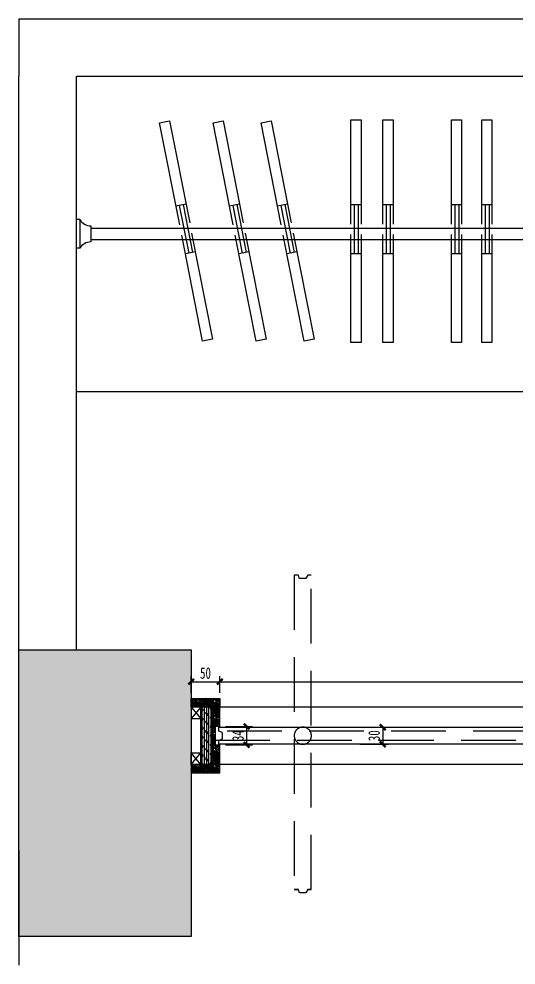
# Model space of a CAD drawing. Header units: millimetres. Extents: x 3111864 to 3154170, y -3068724 to -3044687.
# Drawn here: x 3122239 to 3123105, y -3064227 to -3062577 of the extents above; entities that cross this region are included whole.
import ezdxf

# ---------------------------------------------------------------- set-up
doc = ezdxf.new("R2010")
doc.units = ezdxf.units.MM
doc.header["$LTSCALE"] = 500
doc.header["$MEASUREMENT"] = 0
doc.header["$PDMODE"] = 2
doc.linetypes.add('DASHED', pattern=[19.049999999999997, 12.7, -6.35])
doc.layers.get('0').update_dxf_attribs({"linetype": 'CONTINUOUS'})
doc.layers.get('DEFPOINTS').update_dxf_attribs({"linetype": 'CONTINUOUS'})
for name, color, linetype in [('0-bh(填充)', 251, 'CONTINUOUS'), ('A-土建墙（含管井、立管）', 6, 'CONTINUOUS'), ('A-土建柱', 6, 'CONTINUOUS'), ('A-土建柱填充', 251, 'CONTINUOUS'), ('IDT-DIM-10', 50, 'CONTINUOUS'), ('P-固定家具（落地、到顶）', 142, 'CONTINUOUS'), ('P-活动家具', 146, 'CONTINUOUS'), ('P-门', 2, 'CONTINUOUS'), ('P-门套', 3, 'CONTINUOUS'), ('W-尺寸', 5, 'CONTINUOUS')]:
    doc.layers.add(name, color=color, linetype=linetype)
doc.styles.add('DIM', font='SimSun.ttf', dxfattribs={"width": 0.7})
doc.dimstyles.new('10', dxfattribs={"dimscale": 10, "dimtxt": 2, "dimasz": 1, "dimexe": 1, "dimexo": 1, "dimgap": 0.5, "dimtad": 1, "dimdec": 0, "dimzin": 0, "dimdsep": 46, "dimtxsty": 'DIM', "dimblk": 'ARCHTICK', "dimcen": 0, "dimclrd": 5, "dimclre": 5, "dimclrt": 35, "dimadec": 0, "dimazin": 0, "dimtfac": 0.5, "dimtdec": 0, "dimtix": 1, "dimtmove": 2, "dimatfit": 2, "dimldrblk": 'A', "dimfxl": 0, "dimtolj": 1, "dimtzin": 0, "dimlwd": -1, "dimlwe": -1, "dimarcsym": 0})

# ---------------------------------------------------------------- blocks, each defined once
blk = doc.blocks.new('DSFGGDF')
at = {"color": 251, "ltscale": 0.5}
for p, q in [((-575.1394279743944, -214818.4168067716, 1.14829424595e-05), (-557.4075090508377, -214818.4168067716, 1.14829424595e-05)), ((-570.3303595516298, -214818.4168067716, 1.14829424595e-05), (-570.3303595516298, -214903.5741380297, 1.14829424595e-05)), ((-563.3228702317392, -214818.4168067716, 1.14829424595e-05), (-563.3228702317392, -214903.5741380297, 1.14829424595e-05)), ((-575.1394279743944, -214903.5741380297, 1.14829424595e-05), (-557.4075090508377, -214903.5741380297, 1.14829424595e-05))]:
    blk.add_line(p, q, dxfattribs=at)
at = {"color": 251, "ltscale": 0.5, "elevation": 1.14829424595e-05}
for points in [[(-557.4075090508377, -214851.9954724006), (-557.4075090508377, -214670.301663249), (-575.1394279706691, -214670.301663249), (-575.1394279706691, -214851.9954724006)], [(-575.1394279706691, -214869.9954724006), (-575.1394279706691, -215058.4318384967), (-557.4075090508377, -215058.4318384967), (-557.4075090508377, -214869.9954724006)]]:
    blk.add_lwpolyline(points, dxfattribs=at)
blk = doc.blocks.new('A$C7E683432')
at = {"layer": 'IDT-DIM-10', "lineweight": -2, "ltscale": 0.3, "elevation": 2.820511318798395e-09}
for points in [[(29.65451626805589, 547.7948424588103), (23.29684941947926, 547.7948424587521), (20.96611744165421, 552.431102416027, 0.3686040511280223), (19.48484646494035, 553.6948053708329), (10.16955647524446, 553.6948053706874, 0.3686040511280169), (8.688285498530604, 552.4311024158233), (7.082648293377133, 547.7948424585193), (-0.0001133277546614408, 547.7948424584611)], [(29.65451626805589, -1.999969011740177), (23.29684941947926, -1.999969011798385), (20.96611744165421, 2.636290945476503, 0.3686040511280223), (19.48484646494035, 3.899993900282425), (10.16955647524446, 3.899993900136906, 0.3686040511280169), (8.688285498530604, 2.636290945272776), (7.082648293377133, -1.999969012031215), (-0.0001133277546614408, -1.999969012089423)]]:
    blk.add_lwpolyline(points, format="xyb", dxfattribs=at)
at = {"layer": 'P-门', "elevation": 2.820511318798395e-09}
for points in [[(7.082648293348029, -1.999969012089423), (-0.0001133277546614408, -1.999969012089423), (-0.0001133277546614408, 547.7948424584611), (7.082648293348029, 547.7948424584611)], [(23.29684941962478, 547.7948424584611), (29.65451626805589, 547.7948424584611), (29.65451626805589, -1.999969012089423), (23.29684941962478, -1.999969012089423)]]:
    blk.add_lwpolyline(points, dxfattribs=at)
blk = doc.blocks.new('A$C57910409')
at = {"layer": 'P-门', "color": 251, "linetype": 'DASHED', "ltscale": 0.015, "elevation": 2.820511318798395e-09}
for points in [[(29.82738622679608, 547.7948500888306), (23.46971937821945, 547.7948500887724), (21.1389874003944, 552.4311100460473, 0.3686040511280223), (19.65771642368054, 553.6948130008532), (10.34242643398466, 553.6948130007077, 0.3686040511280169), (8.861155457270797, 552.4311100458435), (7.255518252117326, 547.7948500885395), (0.172756630985532, 547.7948500884813)], [(29.82738622679608, 3.861828008666635e-05), (23.46971937821945, 3.861822187900543e-05), (21.1389874003944, 4.636298575496767, 0.3686040511280223), (19.65771642368054, 5.900001530302688), (10.34242643398466, 5.900001530157169, 0.3686040511280169), (8.861155457270797, 4.63629857529304), (7.255518252117326, 3.861798904836178e-05), (0.172756630985532, 3.861793084070086e-05)]]:
    blk.add_lwpolyline(points, format="xyb", dxfattribs=at)
for points in [[(7.255518252088223, 3.861793084070086e-05), (0.172756630985532, 3.861793084070086e-05), (0.172756630985532, 547.7948500884813), (7.255518252088223, 547.7948500884813)], [(23.46971937836497, 547.7948500884813), (29.82738622679608, 547.7948500884813), (29.82738622679608, 3.861793084070086e-05), (23.46971937836497, 3.861793084070086e-05)]]:
    blk.add_lwpolyline(points, dxfattribs=at)
at = {"layer": 'P-门', "color": 251, "linetype": 'DASHED', "ltscale": 0.015}
blk.add_circle((15.0000714288326, 279.7974072655052, 2.820511318798395e-09), 15, dxfattribs=at)
blk = doc.blocks.new('_ArchTick')
at = {"color": 0, "linetype": 'ByBlock', "const_width": 0.4}
blk.add_lwpolyline([(-0.5, -0.5), (0.5, 0.5)], dxfattribs=at)
blk = doc.blocks.new('*D1439')
at = {"layer": 'DEFPOINTS', "color": 0, "ltscale": 100}
for p in [(3122589.172551067, -3063732.611800511), (3122539.172172508, -3063761.725998749, 2.820511318798395e-09), (3122589.172551067, -3063761.725998749, 2.820511318798395e-09)]:
    blk.add_point(p, dxfattribs=at)
at = {"layer": 'W-尺寸', "color": 5, "ltscale": 100}
for p, q in [((3122539.172172508, -3063751.725998749), (3122539.172172508, -3063722.611800511)), ((3122539.172172508, -3063732.611800511), (3122589.172551067, -3063732.611800511)), ((3122589.172551067, -3063751.725998749), (3122589.172551067, -3063722.611800511))]:
    blk.add_line(p, q, dxfattribs=at)
at = {"layer": 'W-尺寸', "color": 5, "ltscale": 100, "xscale": 10, "yscale": 10, "zscale": 10, "rotation": 180}
blk.add_blockref('_ArchTick', (3122539.172172508, -3063732.611800511), dxfattribs=at)
at = {"layer": 'W-尺寸', "color": 5, "ltscale": 100, "xscale": 10, "yscale": 10, "zscale": 10}
blk.add_blockref('_ArchTick', (3122589.172551067, -3063732.611800511), dxfattribs=at)
at = {"layer": 'W-尺寸', "color": 35, "ltscale": 100, "insert": (3122564.172361787, -3063717.611800511), "char_height": 20, "attachment_point": 5, "style": 'DIM'}
blk.add_mtext('\\A1;50', dxfattribs=at)
blk = doc.blocks.new('A')
for p, q in [((-0.3688396396728422, 3.638e-12), (-2.127066897330223, 0)), ((-1.435067392276323, 1.147654099946521), (-1.089590771724033, 1.437450103912851)), ((-1.435067392276323, 1.147654099946521), (-0.3688396396728422, 0)), ((-1.435067392276323, -1.147654099946521), (-0.3688396396728422, 0)), ((-1.089590771724033, 1.437450103912851), (0, 0)), ((-1.089590771724033, -1.437450103912851), (0, 0)), ((-1.435067392276323, -1.147654099946521), (-1.089590771724033, -1.437450103912851))]:
    blk.add_line(p, q)
for points in [[(-1.435067392276323, 1.147654099946521), (-1.089590771724033, 1.437450103912851), (-0.3688396396728422, 0), (0, 0)], [(-1.435067392276323, -1.147654099946521), (-1.089590771724033, -1.437450103912851), (-0.3688396396728422, 0), (0, 0)]]:
    blk.add_solid(points)
blk = doc.blocks.new('*D1440')
at = {"layer": 'DEFPOINTS', "color": 0, "ltscale": 100}
for p in [(3123689.17179393, -3063732.611800511), (3122589.172551067, -3063761.725998749, 2.820511318798395e-09), (3123689.17179393, -3063761.725998749)]:
    blk.add_point(p, dxfattribs=at)
at = {"layer": 'W-尺寸', "color": 5, "ltscale": 100}
for p, q in [((3122589.172551067, -3063751.725998749), (3122589.172551067, -3063722.611800511)), ((3122589.172551067, -3063732.611800511), (3123689.17179393, -3063732.611800511)), ((3123689.17179393, -3063751.725998749), (3123689.17179393, -3063722.611800511))]:
    blk.add_line(p, q, dxfattribs=at)
at = {"layer": 'W-尺寸', "color": 5, "ltscale": 100, "xscale": 10, "yscale": 10, "zscale": 10, "rotation": 180}
blk.add_blockref('_ArchTick', (3122589.172551067, -3063732.611800511), dxfattribs=at)
at = {"layer": 'W-尺寸', "color": 5, "ltscale": 100, "xscale": 10, "yscale": 10, "zscale": 10}
blk.add_blockref('_ArchTick', (3123689.17179393, -3063732.611800511), dxfattribs=at)
at = {"layer": 'W-尺寸', "color": 35, "ltscale": 100, "insert": (3123139.172172498, -3063717.611800511), "char_height": 20, "attachment_point": 5, "style": 'DIM'}
blk.add_mtext('\\A1;1100', dxfattribs=at)
blk = doc.blocks.new('*D1448')
at = {"layer": 'DEFPOINTS', "color": 0, "ltscale": 100}
for p in [(3122589.172551067, -3063810.725998749, 2.820511318798395e-09), (3122589.172551067, -3063842.725998749, 2.820511318798395e-09), (3122635.856045729, -3063842.725998749)]:
    blk.add_point(p, dxfattribs=at)
at = {"layer": 'W-尺寸', "color": 5, "ltscale": 100}
for p, q in [((3122599.172551067, -3063810.725998749), (3122645.856045729, -3063810.725998749)), ((3122635.856045729, -3063810.725998749), (3122635.856045729, -3063842.725998749)), ((3122599.172551067, -3063842.725998749), (3122645.856045729, -3063842.725998749))]:
    blk.add_line(p, q, dxfattribs=at)
at = {"layer": 'W-尺寸', "color": 5, "ltscale": 100, "xscale": 10, "yscale": 10, "zscale": 10}
for p, rotation in [((3122635.856045729, -3063810.725998749), 90), ((3122635.856045729, -3063842.725998749), 270)]:
    blk.add_blockref('_ArchTick', p, dxfattribs=dict(at, rotation=rotation))
at = {"layer": 'W-尺寸', "color": 35, "ltscale": 100, "insert": (3122620.856045729, -3063826.725998749), "char_height": 20, "attachment_point": 5, "rotation": 90, "style": 'DIM'}
blk.add_mtext('\\A1;34', dxfattribs=at)
blk = doc.blocks.new('*D1449')
at = {"layer": 'DEFPOINTS', "color": 0, "ltscale": 100}
for p in [(3122798.724679125, -3063811.898683952, 2.820511318798395e-09), (3122798.724679125, -3063841.553313547, 2.820511318798395e-09), (3122872.995399416, -3063841.553313547)]:
    blk.add_point(p, dxfattribs=at)
at = {"layer": 'W-尺寸', "color": 5, "ltscale": 100}
for p, q in [((3122832.995399416, -3063811.898683952), (3122882.995399416, -3063811.898683952)), ((3122872.995399416, -3063811.898683952), (3122872.995399416, -3063841.553313547)), ((3122832.995399416, -3063841.553313547), (3122882.995399416, -3063841.553313547))]:
    blk.add_line(p, q, dxfattribs=at)
at = {"layer": 'W-尺寸', "color": 5, "ltscale": 100, "xscale": 10, "yscale": 10, "zscale": 10}
for p, rotation in [((3122872.995399416, -3063811.898683952), 90), ((3122872.995399416, -3063841.553313547), 270)]:
    blk.add_blockref('_ArchTick', p, dxfattribs=dict(at, rotation=rotation))
at = {"layer": 'W-尺寸', "color": 35, "ltscale": 100, "insert": (3122857.995399416, -3063826.725998749), "char_height": 20, "attachment_point": 5, "rotation": 90, "style": 'DIM'}
blk.add_mtext('\\A1;30', dxfattribs=at)

msp = doc.modelspace()

# ---------------------------------------------------------------- hatches: boundary and pattern name
at = {"ltscale": 2}
h = msp.add_hatch(dxfattribs=at)
h.set_pattern_fill('CORK', color=251, scale=5, angle=90, style=0)
h.set_pattern_definition([(90, (3122574.172551067, -3063876.725998749), (3.96875, 2.430158492058029e-16), []), (315, (3122572.188176067, -3063874.741623749), (-7.937503428522881, -7.937503428522883), [5.612662500000001, -5.612662500000001]), (315, (3122572.188176067, -3063873.749436249), (-7.937503428522881, -7.937503428522883), [5.612662500000001, -5.612662500000001]), (315, (3122572.188176067, -3063872.757248749), (-7.937503428522881, -7.937503428522883), [5.612662500000001, -5.612662500000001])])
h.paths.add_polyline_path([(3122556.172551067, -3063776.725998782), (3122574.172551067, -3063776.725998764), (3122574.172551067, -3063876.725998749), (3122556.172551067, -3063876.725998749), (3122556.172551067, -3063856.725998717)])
at = {"layer": '0-bh(填充)', "ltscale": 100}
h = msp.add_hatch(dxfattribs=at)
h.set_pattern_fill('FB木纹中SC300', color=251, scale=5, angle=135, style=0, pattern_type=2)
h.set_pattern_definition([(135, (3123698.592918633, -3064768.825113777), (-14.14213562373095, -14.14213562373095), [4, -6, 2, -8]), (135, (3123688.339870306, -3064759.279172231), (-14.14213562373095, -14.14213562373095), [4, -16]), (135, (3123689.046977087, -3064761.400492575), (-14.14213562373095, -14.14213562373095), [2, -18]), (135, (3123696.47159829, -3064769.532220558), (-14.14213562373095, -14.14213562373095), [1, -14, 1, -4]), (135, (3123690.81474404, -3064765.289579871), (-14.14213562373095, -14.14213562373095), [4, -6, 1, -9]), (135, (3123693.996724556, -3064769.178667168), (-14.14213562373095, -14.14213562373095), [3, -17]), (135, (3123690.107637259, -3064765.996686652), (-14.14213562373095, -14.14213562373095), [6, -14]), (135, (3123693.996724556, -3064770.59288073), (-14.14213562373095, -14.14213562373095), [4, -16]), (135, (3123687.986316916, -3064765.289579871), (-14.14213562373095, -14.14213562373095), [10, -10]), (135, (3123691.521850822, -3064770.239327339), (-14.14213562373095, -14.14213562373095), [2, -6, 4, -8]), (135, (3123681.268802494, -3064760.693385793), (-14.14213562373095, -14.14213562373095), [4, -16]), (135, (3123683.743676228, -3064763.875366309), (-14.14213562373095, -14.14213562373095), [2, -18]), (135, (3123686.218549963, -3064767.057346824), (-14.14213562373095, -14.14213562373095), [2, -18]), (135, (3123692.936064384, -3064774.481968027), (-14.14213562373095, -14.14213562373095), [4, -16]), (135, (3123685.511443181, -3064767.764453605), (-14.14213562373095, -14.14213562373095), [4, -16]), (135, (3123684.8043364, -3064768.471560386), (-14.14213562373095, -14.14213562373095), [4, -4, 4, -8]), (135, (3123686.925656744, -3064772.007094292), (-14.14213562373095, -14.14213562373095), [2, -10, 4, -4]), (135, (3123683.743676228, -3064769.532220558), (-14.14213562373095, -14.14213562373095), [6, -14]), (135, (3123683.036569447, -3064770.239327339), (-14.14213562373095, -14.14213562373095), [4, -16]), (135, (3123688.339870306, -3064776.24973498), (-14.14213562373095, -14.14213562373095), [6, -8, 2, -4]), (135, (3123687.632763525, -3064776.956841761), (-14.14213562373095, -14.14213562373095), [10, -10]), (135, (3123678.79392876, -3064768.825113777), (-14.14213562373095, -14.14213562373095), [2, -18]), (135, (3123682.683016057, -3064773.421307855), (-14.14213562373095, -14.14213562373095), [4, -16]), (135, (3123685.157889791, -3064776.60328837), (-14.14213562373095, -14.14213562373095), [2, -8, 2, -8]), (135, (3123686.218549963, -3064778.371055323), (-14.14213562373095, -14.14213562373095), [2, -6, 4, -8]), (135, (3123683.036569447, -3064775.896181589), (-14.14213562373095, -14.14213562373095), [2, -10, 2, -6]), (135, (3123679.854588932, -3064773.421307855), (-14.14213562373095, -14.14213562373095), [6, -14]), (135, (3123684.8043364, -3064779.785268886), (-14.14213562373095, -14.14213562373095), [4, -16]), (135, (3123677.379715198, -3064773.067754464), (-14.14213562373095, -14.14213562373095), [2, -18]), (135, (3123674.197734682, -3064770.59288073), (-14.14213562373095, -14.14213562373095), [2, -18]), (149.03624347, (3123687.632763525, -3064759.986279012), (-14.14213562281019, 14.14213562384457), [2.06, -80.40211052000001]), (149.03624347, (3123683.036569447, -3064761.754045965), (-14.14213562281019, 14.14213562384457), [2.06, -80.40211052000001]), (149.03624347, (3123675.965501635, -3064771.653540902), (-14.14213562281019, 14.14213562384457), [2.06, -80.40211052000001]), (149.03624347, (3123685.511443181, -3064770.59288073), (-14.14213562281019, 14.14213562384457), [2.06, -80.40211052000001]), (149.03624347, (3123680.561695713, -3064769.885773949), (-14.14213562281019, 14.14213562384457), [2.06, -80.40211052000001]), (149.03624347, (3123680.208142322, -3064767.410900215), (-14.14213562281019, 14.14213562384457), [2.06, -80.40211052000001]), (149.03624347, (3123684.8043364, -3064776.956841761), (-14.14213562281019, 14.14213562384457), [2.06, -80.40211052000001]), (149.03624347, (3123679.854588932, -3064770.59288073), (-14.14213562281019, 14.14213562384457), [2.06, -80.40211052000001]), (149.03624347, (3123682.329462666, -3064762.461152746), (-14.14213562281019, 14.14213562384457), [4.12, -78.34211052]), (149.03624347, (3123682.683016057, -3064764.936026481), (-14.14213562281019, 14.14213562384457), [4.12, -78.34211052]), (149.03624347, (3123681.975909275, -3064765.643133262), (-14.14213562281019, 14.14213562384457), [4.12, -78.34211052]), (300.96375653, (3123690.81474404, -3064765.289579871), (14.14213562384457, -14.14213562281019), [2.06, -4.12, 2.06, -74.22211052]), (300.96375653, (3123691.521850822, -3064770.239327339), (14.14213562384457, -14.14213562281019), [2.06, -80.40211052000001]), (300.96375653, (3123685.157889791, -3064776.60328837), (14.14213562384457, -14.14213562281019), [4.12, -78.34211052]), (329.03624347, (3123688.339870306, -3064759.279172231), (14.14213562281019, -14.14213562384457), [2.06, -80.40211052000001]), (120.96375653, (3123685.511443181, -3064756.450745106), (-14.14213562384457, 14.14213562281019), [2.06, -80.40211052000001]), (120.96375653, (3123684.8043364, -3064765.643133262), (-14.14213562384457, 14.14213562281019), [2.06, -80.40211052000001]), (120.96375653, (3123679.501035541, -3064765.289579871), (-14.14213562384457, 14.14213562281019), [2.06, -80.40211052000001]), (120.96375653, (3123684.097229619, -3064772.007094292), (-14.14213562384457, 14.14213562281019), [2.06, -80.40211052000001]), (120.96375653, (3123683.743676228, -3064775.189074808), (-14.14213562384457, 14.14213562281019), [2.06, -80.40211052000001]), (120.96375653, (3123681.622355885, -3064774.481968027), (-14.14213562384457, 14.14213562281019), [2.06, -80.40211052000001]), (120.96375653, (3123684.097229619, -3064772.007094292), (-14.14213562384457, 14.14213562281019), [2.06, -80.40211052000001]), (120.96375653, (3123677.733268588, -3064769.885773949), (-14.14213562384457, 14.14213562281019), [8.24, -74.22211052]), (120.96375653, (3123695.764491509, -3064768.825113777), (-14.14213562384457, 14.14213562281019), [8.24, -74.22211052]), (120.96375653, (3123693.289617775, -3064768.471560386), (-14.14213562384457, 14.14213562281019), [8.24, -74.22211052]), (120.96375653, (3123691.168297431, -3064767.764453605), (-14.14213562384457, 14.14213562281019), [2.06, -4.12, 4.12, -72.16211052]), (120.96375653, (3123690.107637259, -3064768.825113777), (-14.14213562384457, 14.14213562281019), [4.12, -4.12, 4.12, -70.10211052000001]), (120.96375653, (3123690.107637259, -3064771.653540902), (-14.14213562384457, 14.14213562281019), [8.24, -74.22211052]), (120.96375653, (3123690.46119065, -3064774.128414636), (-14.14213562384457, 14.14213562281019), [8.24, -74.22211052]), (120.96375653, (3123689.754083869, -3064774.835521417), (-14.14213562384457, 14.14213562281019), [8.24, -74.22211052]), (120.96375653, (3123675.611948245, -3064769.178667168), (-14.14213562384457, 14.14213562281019), [2.06, -80.40211052000001]), (120.96376753, (3123672.78352112, -3064769.178667168), (-14.14213833893944, 14.1421329077148), [4.12, -78.34211052]), (120.96376753, (3123681.975909275, -3064776.956841761), (-14.14213833893944, 14.1421329077148), [4.12, -78.34211052]), (120.96375753, (3123695.764491509, -3064765.996686652), (-14.1421358706714, 14.14213537598335), [8.24, -74.22211052]), (120.96375753, (3123677.379715198, -3064767.410900215), (-14.1421358706714, 14.14213537598335), [6.18, -76.28211052]), (120.96375753, (3123677.026161807, -3064764.936026481), (-14.1421358706714, 14.14213537598335), [12.36, -70.10211052000001])])
h.paths.add_polyline_path([(3122539.172172508, -3063876.725998749), (3122539.172172508, -3063891.725998749), (3122589.172551067, -3063891.725998749), (3122589.172551067, -3063876.725998749)])
h.paths.add_polyline_path([(3122574.172551067, -3063876.725998749), (3122589.172551067, -3063876.725998749), (3122589.172551067, -3063842.725998749), (3122581.172551067, -3063842.725998749), (3122581.172551067, -3063810.725998749), (3122589.172551067, -3063810.725998749), (3122589.172551067, -3063776.725998749), (3122574.172551067, -3063776.725998764)])
h.paths.add_polyline_path([(3122589.172551067, -3063776.725998749), (3122589.172551067, -3063761.725998749), (3122539.172172508, -3063761.725998749), (3122539.172172508, -3063776.725998749)])
at = {"layer": 'A-土建柱填充'}
h = msp.add_hatch(color=256, dxfattribs=at)
h.dxf.hatch_style = 1
h.paths.add_polyline_path([(3122239.172172502, -3064176.725998843), (3122239.172172502, -3063676.725998843), (3122539.172172502, -3063676.725998843), (3122539.172172502, -3064176.725998843)])

# ---------------------------------------------------------------- linework, layer by layer
at = {"color": 146, "ltscale": 100, "elevation": 2.820511318798395e-09}
for points in [[(3122556.172551067, -3063776.725998782), (3122539.172172508, -3063776.725998783), (3122539.172172508, -3063796.725998783), (3122556.172551067, -3063796.725998782)], [(3122556.172551067, -3063876.725998717), (3122539.172172508, -3063876.725998715), (3122539.172172508, -3063856.725998715), (3122556.172551067, -3063856.725998717)]]:
    msp.add_lwpolyline(points, close=True, dxfattribs=at)
for points in [[(3122539.172172508, -3063776.725998798), (3122556.172551067, -3063796.725998782)], [(3122556.172551048, -3063776.725998782), (3122539.172172503, -3063796.725998783)], [(3122539.172172508, -3063876.725998701), (3122556.172551067, -3063856.725998717)], [(3122556.172551048, -3063876.725998717), (3122539.172172503, -3063856.725998715)]]:
    msp.add_lwpolyline(points, dxfattribs=at)
at = {"layer": 'A-土建墙（含管井、立管）', "color": 6}
for p, q in [((3122239.172172504, -3062576.72599874, 8.783385708215487e-09), (3123739.172172501, -3062576.72599874, 2.635030691930394e-08)), ((3122239.172172504, -3062576.72599874), (3122239.172172503, -3062676.72599874, 1.167360697831199e-08)), ((3122239.172172502, -3063676.725998843, 4.52701120866596e-07), (3122239.172172503, -3062676.72599874, 1.1673606978312e-08)), ((3122339.172172503, -3062676.725998754, 1.259090072740621e-08), (3123739.172172638, -3062676.725998957, 2.543301321595922e-08)), ((3122339.172172502, -3063676.725998843, 4.52701120866596e-07), (3122339.172172503, -3062676.72599874, 1.1673606978312e-08)), ((3122239.172172502, -3064026.725998846, 8.924679239937487e-07), (3122239.172172502, -3064226.725998843, 4.397668031271614e-07))]:
    msp.add_line(p, q, dxfattribs=at)
at = {"layer": 'A-土建柱', "elevation": 4.52701120866596e-07}
msp.add_lwpolyline([(3122239.172172502, -3064176.725998843), (3122239.172172502, -3063676.725998843), (3122539.172172502, -3063676.725998843), (3122539.172172502, -3064176.725998843), (3122239.172172502, -3064176.725998843)], dxfattribs=at)
at = {"layer": 'P-固定家具（落地、到顶）'}
for p, q in [((3122345.172172503, -3062926.725388261, 1.329559040470099e-07), (3122339.172172503, -3062926.725388261, 1.329559040470099e-07)), ((3122345.172172503, -3062926.725388261, 1.329559040470099e-07), (3122339.172172503, -3062926.725388261, 1.329559040470099e-07)), ((3122345.172172503, -3062926.725388261, 1.329559040470099e-07), (3122345.172172503, -3062976.725388261, 1.329559040470099e-07)), ((3122345.172172503, -3062926.725388261, 1.329559040470099e-07), (3122345.172172503, -3062976.725388261, 1.329559040470099e-07)), ((3122364.172172503, -3062937.725388261, 1.329559040470099e-07), (3122364.172172503, -3062965.725388261, 1.329559040470099e-07)), ((3122364.172172503, -3062937.725388261, 1.329559040470099e-07), (3122364.172172503, -3062965.725388261, 1.329559040470099e-07)), ((3122364.172172503, -3062941.355822479, 3.07624660374701e-06), (3123714.172172598, -3062941.355822481, 1.356803594575164e-06)), ((3122345.172172503, -3062976.725388261, 1.329559040470099e-07), (3122339.172172503, -3062976.725388261, 1.329559040470099e-07)), ((3122345.172172503, -3062976.725388261, 1.329559040470099e-07), (3122339.172172503, -3062976.725388261, 1.329559040470099e-07)), ((3122364.172172503, -3062961.355822479, 2.873100422470098e-07), (3123714.172172598, -3062961.355822481, 1.77418733975164e-07)), ((3122339.17217251, -3063226.725998754, 1.25909007281983e-08), (3123739.172172562, -3063226.725998957, 2.543301321599913e-08))]:
    msp.add_line(p, q, dxfattribs=at)
for centre, start, end in [((3122364.192368211, -3062915.781413855, 1.329559040470099e-07), 209.9155653893192, 269.947268957812), ((3122364.192368211, -3062915.781413855, 1.329559040470099e-07), 209.9155653893192, 269.947268957812), ((3122364.192368211, -3062987.669362666, 1.329559040470099e-07), 90.05273104218799, 150.0844346106808)]:
    msp.add_arc(centre, 21.94398369862876, start, end, dxfattribs=at)
at = {"layer": 'P-活动家具', "color": 251}
for p, q in [((3122530.139118272, -3062899.611856598, 1.151501725737516e-05), (3122512.737780946, -3062903.019848383, 1.151501725737516e-05)), ((3122518.542860236, -3062901.882943664, 1.151501725737516e-05), (3122534.909700543, -3062985.452660699, 1.151501725737516e-05)), ((3122525.419706786, -3062900.53613703, 1.151501725737516e-05), (3122541.786547091, -3062984.105854066, 1.151501725737516e-05)), ((3122623.504139039, -3062899.611856598, 1.151501725737516e-05), (3122606.102801713, -3062903.019848383, 1.151501725737516e-05)), ((3122611.907881002, -3062901.882943664, 1.151501725737516e-05), (3122628.27472131, -3062985.452660699, 1.151501725737516e-05)), ((3122618.784727552, -3062900.53613703, 1.151501725737516e-05), (3122635.151567859, -3062984.105854066, 1.151501725737516e-05)), ((3122707.165892472, -3062899.611856598, 1.151501725737516e-05), (3122689.764555146, -3062903.019848383, 1.151501725737516e-05)), ((3122695.569634436, -3062901.882943664, 1.151501725737516e-05), (3122711.936474742, -3062985.452660699, 1.151501725737516e-05)), ((3122702.446480985, -3062900.53613703, 1.151501725737516e-05), (3122718.813321292, -3062984.105854066, 1.151501725737516e-05)), ((3122546.505958579, -3062983.181573634, 1.151501725737516e-05), (3122529.104621253, -3062986.589565419, 1.151501725737516e-05)), ((3122639.870979344, -3062983.181573634, 1.151501725737516e-05), (3122622.469642019, -3062986.589565419, 1.151501725737516e-05)), ((3122723.532732779, -3062983.181573634, 1.151501725737516e-05), (3122706.131395454, -3062986.589565419, 1.151501725737516e-05))]:
    msp.add_line(p, q, dxfattribs=at)
at = {"layer": 'P-活动家具', "color": 251, "elevation": 1.151501725737516e-05}
for points in [[(3122519.191443244, -3062935.972496659), (3122484.270743933, -3062757.666060871), (3122501.672081253, -3062754.258069086), (3122536.592780565, -3062932.564504875)], [(3122612.55646401, -3062935.972496659), (3122577.635764698, -3062757.666060871), (3122595.03710202, -3062754.258069086), (3122629.957801331, -3062932.564504875)], [(3122696.218217444, -3062935.972496659), (3122661.297518133, -3062757.666060871), (3122678.698855454, -3062754.258069086), (3122713.619554766, -3062932.564504875)], [(3122540.052296278, -3062950.228925359), (3122576.26888346, -3063135.152214537), (3122558.867546139, -3063138.560206321), (3122522.650958956, -3062953.636917143)], [(3122633.417317044, -3062950.228925359), (3122669.633904226, -3063135.152214537), (3122652.232566905, -3063138.560206321), (3122616.015979723, -3062953.636917143)], [(3122717.079070478, -3062950.228925359), (3122753.29565766, -3063135.152214537), (3122735.894320339, -3063138.560206321), (3122699.677733156, -3062953.636917143)]]:
    msp.add_lwpolyline(points, dxfattribs=at)
at = {"layer": 'P-活动家具', "color": 250, "elevation": 2.820511318798395e-09}
for points in [[(3123689.17179393, -3063776.725998749), (3122589.172551068, -3063776.725998663)], [(3123689.17179393, -3063876.725998749), (3122589.172551062, -3063876.725998749)]]:
    msp.add_lwpolyline(points, dxfattribs=at)
at = {"layer": 'P-门', "color": 251, "linetype": 'DASHED', "ltscale": 0.015}
msp.add_lwpolyline([(3123697.17179393, -3063818.725998749), (3122581.172551067, -3063818.725998749), (3122581.172551067, -3063834.725998749), (3123697.17179393, -3063834.725998749)], close=True, dxfattribs=at)
at = {"layer": 'P-门套'}
for p, q in [((3122589.172551067, -3063776.725998749, 2.820511318798395e-09), (3122539.172172502, -3063776.725998798, 2.820511318798395e-09)), ((3122539.172172502, -3063776.725998798, 2.820511318798395e-09), (3122539.172172508, -3063876.725998749, 2.820511318798395e-09)), ((3122556.172551067, -3063876.72599875, 2.820511318798395e-09), (3122556.172551067, -3063776.725998749, 2.820511318798395e-09)), ((3122574.172551067, -3063876.72599875, 2.820511318798395e-09), (3122574.172551067, -3063776.725998749, 2.820511318798395e-09)), ((3122589.172551067, -3063810.725998749, 2.820511318798395e-09), (3122589.172551067, -3063776.725998749, 2.820511318798395e-09)), ((3122589.172551067, -3063876.725998749, 2.820511318798395e-09), (3122589.172551067, -3063842.725998749, 2.820511318798395e-09)), ((3122539.172172508, -3063876.725998749, 2.820511318798395e-09), (3122589.172551067, -3063876.725998749, 2.820511318798395e-09))]:
    msp.add_line(p, q, dxfattribs=at)
at = {"layer": 'P-门套', "elevation": 2.820511318798395e-09}
for points in [[(3122589.172551067, -3063776.725998749), (3122539.172172508, -3063776.725998749), (3122539.172172508, -3063761.725998749), (3122589.172551067, -3063761.725998749)], [(3122589.172551067, -3063876.725998749), (3122539.172172508, -3063876.725998749), (3122539.172172508, -3063891.725998749), (3122589.172551067, -3063891.725998749)]]:
    msp.add_lwpolyline(points, close=True, dxfattribs=at)
msp.add_lwpolyline([(3122589.172551067, -3063810.725998749), (3122581.172551067, -3063810.725998749), (3122581.172551067, -3063842.725998749), (3122589.172551067, -3063842.725998749)], dxfattribs=at)

# ---------------------------------------------------------------- block references
at = {"layer": 'P-活动家具', "extrusion": (0, 0, -1), "zscale": -1}
for p in [(-3122259.994374367, -2848082.672329781, -3.207479787516399e-08), (-3122315.765020826, -2848082.672329781, -3.207479787516399e-08), (-3122435.132515762, -2848082.672329781, -3.207479787516399e-08)]:
    msp.add_blockref('DSFGGDF', p, dxfattribs=at)
at = {"layer": 'P-活动家具', "color": 251, "extrusion": (0, 0, -1), "zscale": -1}
msp.add_blockref('DSFGGDF', (-3122487.980494532, -2848082.672329781, -3.207479787516399e-08), dxfattribs=at)
at = {"layer": 'P-门', "ltscale": 0.15, "xscale": -1, "rotation": 180}
msp.add_blockref('A$C57910409', (3122718.678711471, -3063546.928591484), dxfattribs=at)
at = {"layer": 'P-门', "ltscale": 0.15, "rotation": 270}
msp.add_blockref('A$C7E683432', (3122589.682177088, -3063811.898797279), dxfattribs=at)

# ---------------------------------------------------------------- dimensions: what is measured, and where the dimension line sits
at = {"layer": 'W-尺寸', "color": 251, "ltscale": 100}
for base, p1, p2, picture, middle in [((3122589.172551067, -3063732.611800511), (3122539.172172508, -3063761.725998749, 2.820511318798395e-09), (3122589.172551067, -3063761.725998749, 2.820511318798395e-09), '*D1439', (3122564.172361787, -3063717.611800511)), ((3123689.17179393, -3063732.611800511), (3122589.172551067, -3063761.725998749, 2.820511318798395e-09), (3123689.17179393, -3063761.725998749), '*D1440', (3123139.172172498, -3063717.611800511))]:
    dim = msp.add_linear_dim(base=base, p1=p1, p2=p2, dimstyle='10', dxfattribs=at)
    dim.commit()
    dim.dimension.update_dxf_attribs({"geometry": picture, "text_midpoint": middle})
dim = msp.add_linear_dim(base=(3122635.856045729, -3063842.725998749), p1=(3122589.172551067, -3063810.725998749, 2.820511318798395e-09), p2=(3122589.172551067, -3063842.725998749, 2.820511318798395e-09), angle=90, text='34', dimstyle='10', dxfattribs=at)
dim.commit()
dim.dimension.update_dxf_attribs({"geometry": '*D1448', "text_midpoint": (3122620.856045729, -3063826.725998749)})
dim = msp.add_linear_dim(base=(3122872.995399416, -3063841.553313547), p1=(3122798.724679125, -3063811.898683952, 2.820511318798395e-09), p2=(3122798.724679125, -3063841.553313547, 2.820511318798395e-09), angle=90, dimstyle='10', dxfattribs=at)
dim.commit()
dim.dimension.update_dxf_attribs({"geometry": '*D1449', "text_midpoint": (3122857.995399416, -3063826.725998749)})

doc.saveas('drawing.dxf')
